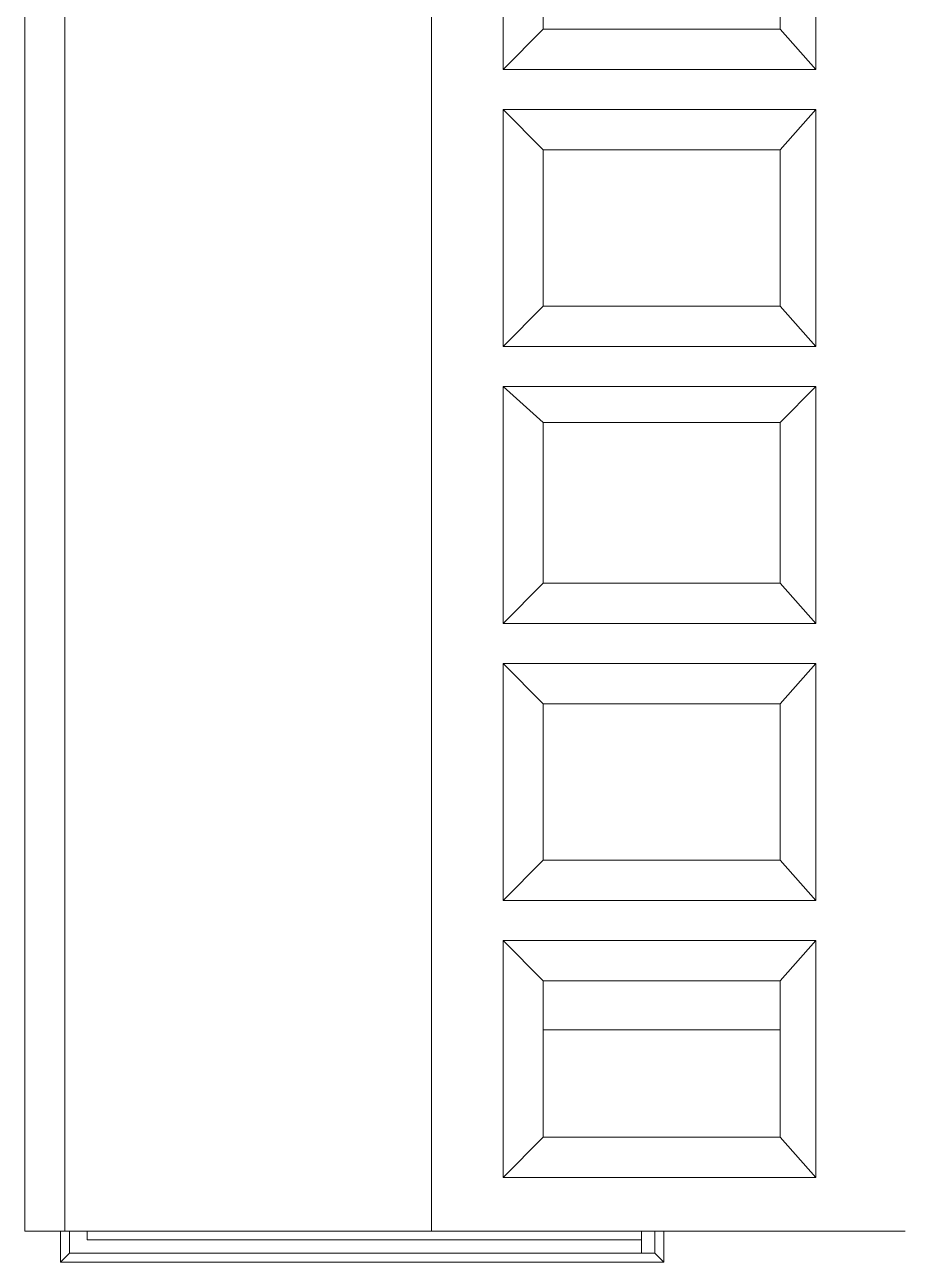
# Model space of a CAD drawing. Header units: millimetres. Extents: x -11 to 1219, y 0 to 1751.
# Drawn here: x 191.35 to 202.51, y 893.9 to 909.59 of the extents above; entities that cross this region are included whole.
import ezdxf

# ---------------------------------------------------------------- set-up
doc = ezdxf.new("R2010")
doc.units = ezdxf.units.MM
doc.header["$LTSCALE"] = 10
doc.layers.add('_MULTI_WIRE', color=9, linetype='CONTINUOUS')
doc.layers.add('PDF_Geometry', color=7, linetype='CONTINUOUS', true_color=0x151d1f)
doc.layers.get('_MULTI_WIRE').off()

# ---------------------------------------------------------------- blocks, each defined once
blk = doc.blocks.new('DVP-28SWS211R')
at = {"layer": 'PDF_Geometry', "color": 7, "lineweight": 9, "true_color": 0xffffff}
for p, q in [((30.365, -37.956), (30.365, -70.418)), ((30.875, -70.418), (30.875, -37.956)), ((35.52, -37.956), (35.52, -70.418)), ((36.427, -52.686), (36.427, -55.688)), ((40.392, -55.688), (40.392, -52.686)), ((36.937, -55.178), (36.937, -53.196)), ((39.939, -53.196), (39.939, -55.178)), ((36.427, -55.688), (36.937, -55.178)), ((36.937, -55.178), (39.939, -55.178)), ((39.939, -55.178), (40.392, -55.688)), ((36.427, -55.688), (40.392, -55.688)), ((40.392, -56.198), (36.427, -56.198)), ((36.937, -56.708), (36.427, -56.198)), ((36.427, -56.198), (36.427, -59.201)), ((40.392, -56.198), (39.939, -56.708)), ((40.392, -59.201), (40.392, -56.198)), ((39.939, -56.708), (36.937, -56.708)), ((36.937, -58.691), (36.937, -56.708)), ((39.939, -56.708), (39.939, -58.691)), ((36.427, -59.201), (36.937, -58.691)), ((36.937, -58.691), (39.939, -58.691)), ((39.939, -58.691), (40.392, -59.201)), ((36.427, -59.201), (40.392, -59.201)), ((40.392, -59.71), (36.427, -59.71)), ((36.937, -60.164), (36.427, -59.71)), ((36.427, -59.71), (36.427, -62.713)), ((40.392, -59.71), (39.939, -60.164)), ((40.392, -62.713), (40.392, -59.71)), ((39.939, -60.164), (36.937, -60.164)), ((36.937, -62.203), (36.937, -60.164)), ((39.939, -60.164), (39.939, -62.203)), ((36.427, -62.713), (36.937, -62.203)), ((36.937, -62.203), (39.939, -62.203)), ((39.939, -62.203), (40.392, -62.713)), ((36.427, -62.713), (40.392, -62.713)), ((40.392, -63.223), (36.427, -63.223)), ((36.937, -63.733), (36.427, -63.223)), ((36.427, -63.223), (36.427, -66.225)), ((40.392, -63.223), (39.939, -63.733)), ((40.392, -66.225), (40.392, -63.223)), ((39.939, -63.733), (36.937, -63.733)), ((36.937, -65.715), (36.937, -63.733)), ((39.939, -63.733), (39.939, -65.715)), ((36.427, -66.225), (36.937, -65.715)), ((36.937, -65.715), (39.939, -65.715)), ((39.939, -65.715), (40.392, -66.225)), ((36.427, -66.225), (40.392, -66.225)), ((40.392, -66.735), (36.427, -66.735)), ((36.937, -67.245), (36.427, -66.735)), ((36.427, -66.735), (36.427, -69.738)), ((40.392, -66.735), (39.939, -67.245)), ((40.392, -69.738), (40.392, -66.735)), ((39.939, -67.245), (36.937, -67.245)), ((36.937, -69.228), (36.937, -67.245)), ((39.939, -67.245), (39.939, -69.228)), ((36.937, -67.868), (39.939, -67.868)), ((36.427, -69.738), (36.937, -69.228)), ((36.937, -69.228), (39.939, -69.228)), ((39.939, -69.228), (40.392, -69.738)), ((36.427, -69.738), (40.392, -69.738)), ((30.365, -70.418), (41.525, -70.418)), ((30.818, -70.418), (30.818, -70.814)), ((30.932, -70.418), (30.932, -70.701)), ((31.158, -70.531), (31.158, -70.418)), ((38.183, -70.701), (38.183, -70.418)), ((38.353, -70.701), (38.353, -70.418)), ((38.466, -70.418), (38.466, -70.814)), ((38.183, -70.531), (31.158, -70.531)), ((30.932, -70.701), (30.818, -70.814)), ((30.932, -70.701), (38.353, -70.701)), ((38.466, -70.814), (38.353, -70.701)), ((30.818, -70.814), (38.466, -70.814))]:
    blk.add_line(p, q, dxfattribs=at)

msp = doc.modelspace()

# ---------------------------------------------------------------- block references
at = {"layer": '_MULTI_WIRE'}
msp.add_blockref('DVP-28SWS211R', (160.9895, 964.712), dxfattribs=at)
msp.add_blockref('DVP-28SWS211R', (160.9895, 964.712), dxfattribs=at)

doc.saveas('drawing.dxf')
